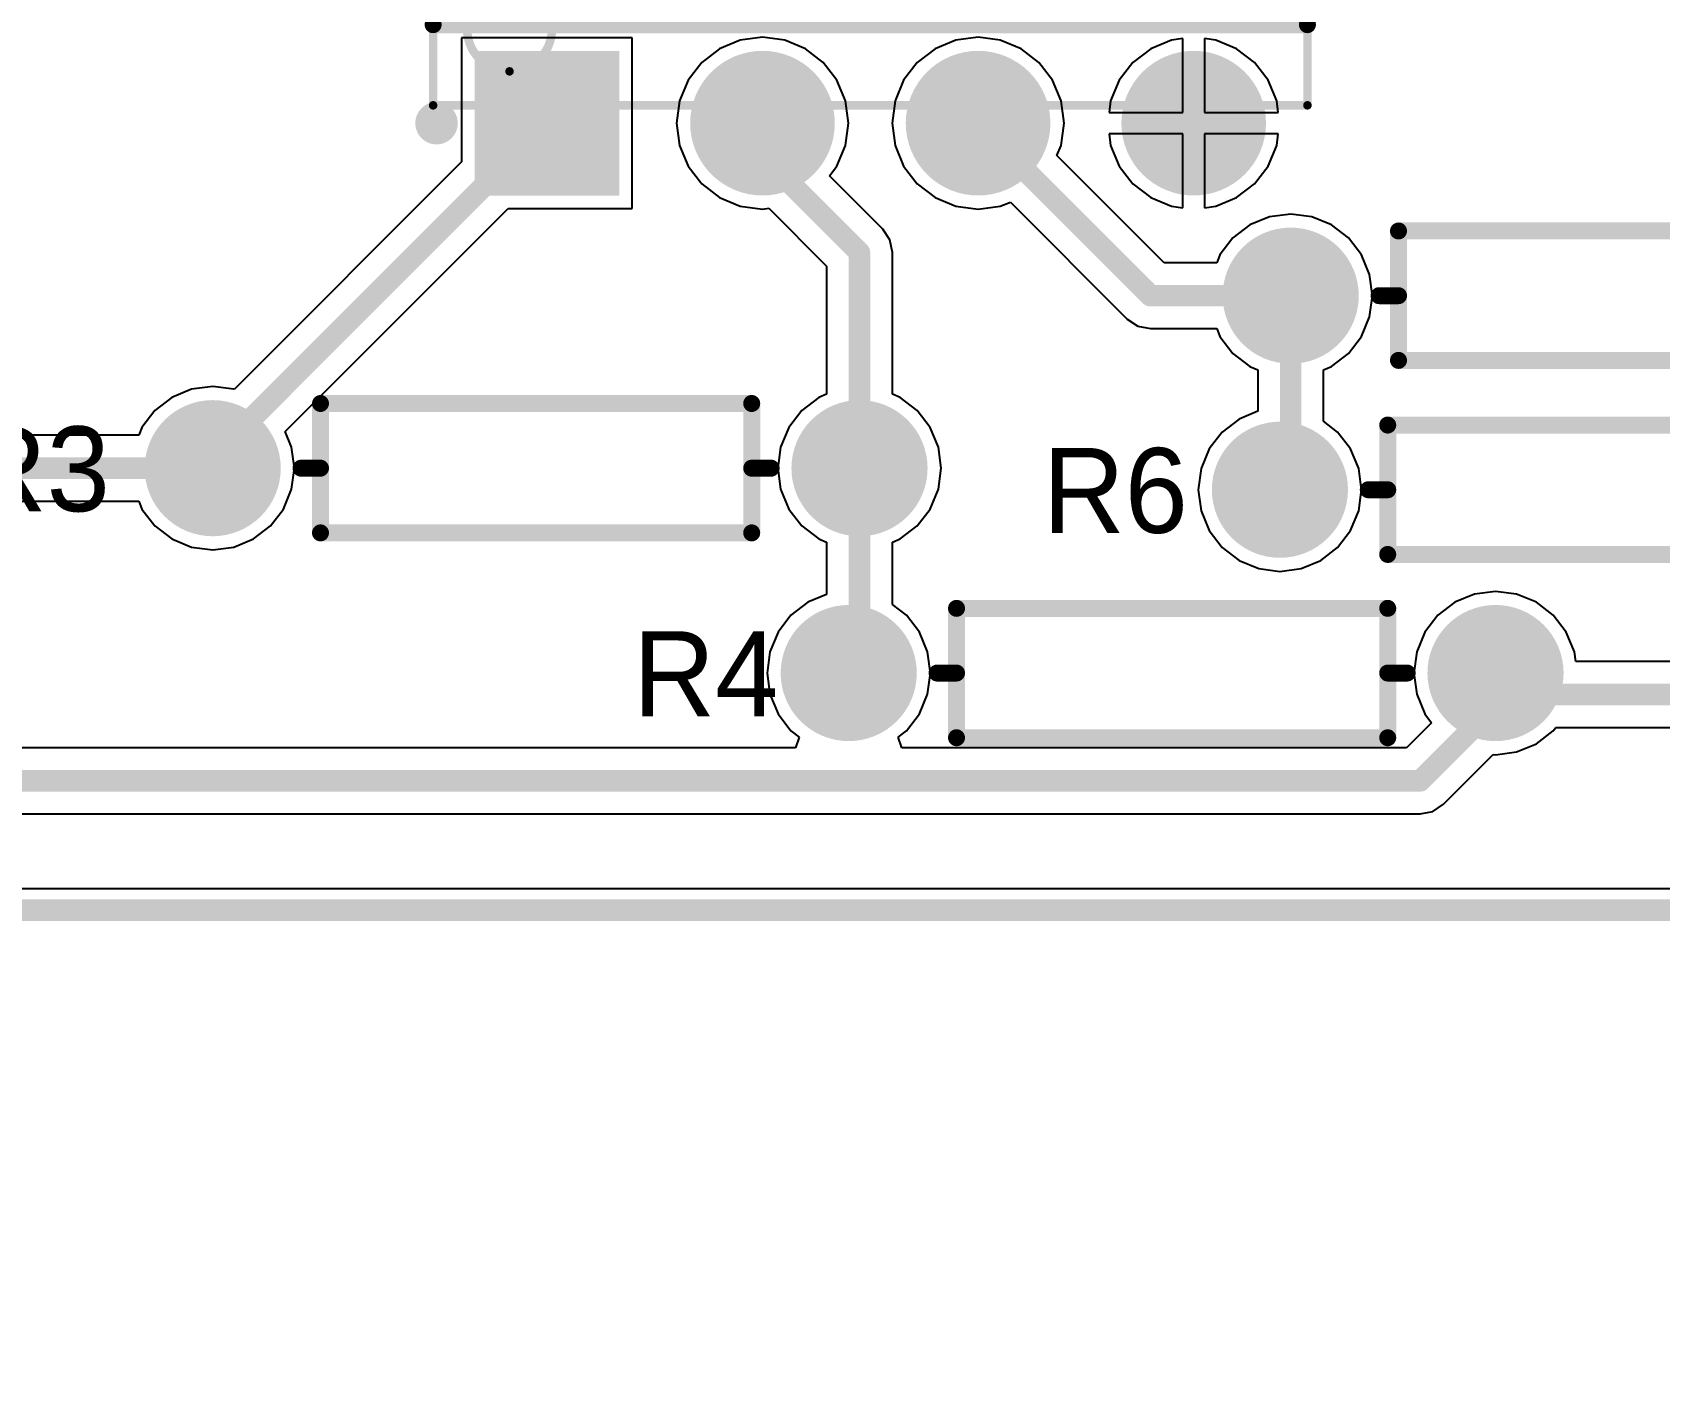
# Model space of a CAD drawing. Header units: millimetres. Extents: x 36 to 112.1, y 38.2 to 103.8.
# Drawn here: x 73.95 to 93.12, y 38.26 to 54.28 of the extents above; entities that cross this region are included whole.
import ezdxf

# ---------------------------------------------------------------- set-up
doc = ezdxf.new("R2010")
doc.units = ezdxf.units.MM
for name, color, linetype in [('BottomLayer', 5, 'Continuous'), ('BottomSolder', 6, 'Continuous'), ('Mechanical13', 56, 'Continuous'), ('Mechanical15', 56, 'Continuous'), ('MultiLayer', 9, 'Continuous'), ('PadHoleLayer', 156, 'Continuous'), ('TopLayer', 1, 'Continuous'), ('TopOverlay', 2, 'Continuous'), ('TopSolder', 216, 'Continuous')]:
    doc.layers.add(name, color=color, linetype=linetype)

# ---------------------------------------------------------------- blocks, each defined once
blk = doc.blocks.new('AXIAL_0_3_7')
at = {"layer": 'BottomLayer', "const_width": 0.7}
for points in [[(-4.16, 0, 1), (-3.46, 0, 1)], [(3.46, 0, 1), (4.16, 0, 1)]]:
    blk.add_lwpolyline(points, format="xyb", close=True, dxfattribs=at)
at = {"layer": 'BottomSolder', "const_width": 0.802}
for points in [[(-4.211, 0, 1), (-3.409, 0, 1)], [(3.409, 0, 1), (4.211, 0, 1)]]:
    blk.add_lwpolyline(points, format="xyb", close=True, dxfattribs=at)
at = {"layer": 'MultiLayer', "const_width": 0.7}
for points in [[(-4.16, 0, 1), (-3.46, 0, 1)], [(3.46, 0, 1), (4.16, 0, 1)]]:
    blk.add_lwpolyline(points, format="xyb", close=True, dxfattribs=at)
at = {"layer": 'PadHoleLayer', "const_width": 0.425}
for points in [[(-4.022, 0, 1), (-3.598, 0, 1)], [(3.598, 0, 1), (4.022, 0, 1)]]:
    blk.add_lwpolyline(points, format="xyb", close=True, dxfattribs=at)
at = {"layer": 'TopLayer', "const_width": 0.7}
for points in [[(-4.16, 0, 1), (-3.46, 0, 1)], [(3.46, 0, 1), (4.16, 0, 1)]]:
    blk.add_lwpolyline(points, format="xyb", close=True, dxfattribs=at)
at = {"layer": 'TopOverlay', "const_width": 0.2}
for points in [[(-2.54, 0.762), (-2.54, -0.762)], [(2.54, 0.762), (-2.54, 0.762)], [(2.54, 0.762), (2.54, 0)], [(-2.54, 0), (-2.769, 0)], [(2.769, 0), (2.54, 0)], [(2.54, 0), (2.54, -0.762)], [(2.54, -0.762), (-2.54, -0.762)]]:
    blk.add_lwpolyline(points, dxfattribs=at)
at = {"layer": 'TopOverlay', "const_width": 0.1}
for points in [[(-2.59, 0.762, 1), (-2.49, 0.762, 1)], [(-2.59, 0.762, 1), (-2.49, 0.762, 1)], [(2.49, 0.762, 1), (2.59, 0.762, 1)], [(2.49, 0.762, 1), (2.59, 0.762, 1)], [(-2.819, 0, 1), (-2.719, 0, 1)], [(-2.59, 0, 1), (-2.49, 0, 1)], [(2.49, 0, 1), (2.59, 0, 1)], [(2.49, 0, 1), (2.59, 0, 1)], [(2.49, 0, 1), (2.59, 0, 1)], [(2.719, 0, 1), (2.819, 0, 1)], [(-2.59, -0.762, 1), (-2.49, -0.762, 1)], [(-2.59, -0.762, 1), (-2.49, -0.762, 1)], [(2.49, -0.762, 1), (2.59, -0.762, 1)], [(2.49, -0.762, 1), (2.59, -0.762, 1)]]:
    blk.add_lwpolyline(points, format="xyb", close=True, dxfattribs=at)
at = {"layer": 'TopSolder', "const_width": 0.802}
for points in [[(-4.211, 0, 1), (-3.409, 0, 1)], [(3.409, 0, 1), (4.211, 0, 1)]]:
    blk.add_lwpolyline(points, format="xyb", close=True, dxfattribs=at)
blk = doc.blocks.new('AXIAL_0_3_8')
at = {"layer": 'BottomLayer', "const_width": 0.7}
for points in [[(-4.16, 0, 1), (-3.46, 0, 1)], [(3.46, 0, 1), (4.16, 0, 1)]]:
    blk.add_lwpolyline(points, format="xyb", close=True, dxfattribs=at)
at = {"layer": 'BottomSolder', "const_width": 0.802}
for points in [[(-4.211, 0, 1), (-3.409, 0, 1)], [(3.409, 0, 1), (4.211, 0, 1)]]:
    blk.add_lwpolyline(points, format="xyb", close=True, dxfattribs=at)
at = {"layer": 'MultiLayer', "const_width": 0.7}
for points in [[(-4.16, 0, 1), (-3.46, 0, 1)], [(3.46, 0, 1), (4.16, 0, 1)]]:
    blk.add_lwpolyline(points, format="xyb", close=True, dxfattribs=at)
at = {"layer": 'PadHoleLayer', "const_width": 0.425}
for points in [[(-4.022, 0, 1), (-3.598, 0, 1)], [(3.598, 0, 1), (4.022, 0, 1)]]:
    blk.add_lwpolyline(points, format="xyb", close=True, dxfattribs=at)
at = {"layer": 'TopLayer', "const_width": 0.7}
for points in [[(-4.16, 0, 1), (-3.46, 0, 1)], [(3.46, 0, 1), (4.16, 0, 1)]]:
    blk.add_lwpolyline(points, format="xyb", close=True, dxfattribs=at)
at = {"layer": 'TopOverlay', "const_width": 0.2}
for points in [[(-2.54, 0.762), (-2.54, -0.762)], [(2.54, 0.762), (-2.54, 0.762)], [(2.54, 0.762), (2.54, 0)], [(-2.54, 0), (-2.769, 0)], [(2.769, 0), (2.54, 0)], [(2.54, 0), (2.54, -0.762)], [(2.54, -0.762), (-2.54, -0.762)]]:
    blk.add_lwpolyline(points, dxfattribs=at)
at = {"layer": 'TopOverlay', "const_width": 0.1}
for points in [[(-2.59, 0.762, 1), (-2.49, 0.762, 1)], [(-2.59, 0.762, 1), (-2.49, 0.762, 1)], [(2.49, 0.762, 1), (2.59, 0.762, 1)], [(2.49, 0.762, 1), (2.59, 0.762, 1)], [(-2.819, 0, 1), (-2.719, 0, 1)], [(-2.59, 0, 1), (-2.49, 0, 1)], [(2.49, 0, 1), (2.59, 0, 1)], [(2.49, 0, 1), (2.59, 0, 1)], [(2.49, 0, 1), (2.59, 0, 1)], [(2.719, 0, 1), (2.819, 0, 1)], [(-2.59, -0.762, 1), (-2.49, -0.762, 1)], [(-2.59, -0.762, 1), (-2.49, -0.762, 1)], [(2.49, -0.762, 1), (2.59, -0.762, 1)], [(2.49, -0.762, 1), (2.59, -0.762, 1)]]:
    blk.add_lwpolyline(points, format="xyb", close=True, dxfattribs=at)
at = {"layer": 'TopSolder', "const_width": 0.802}
for points in [[(-4.211, 0, 1), (-3.409, 0, 1)], [(3.409, 0, 1), (4.211, 0, 1)]]:
    blk.add_lwpolyline(points, format="xyb", close=True, dxfattribs=at)
blk = doc.blocks.new('AXIAL_0_3_9')
at = {"layer": 'BottomLayer', "const_width": 0.7}
for points in [[(-4.16, 0, 1), (-3.46, 0, 1)], [(3.46, 0, 1), (4.16, 0, 1)]]:
    blk.add_lwpolyline(points, format="xyb", close=True, dxfattribs=at)
at = {"layer": 'BottomSolder', "const_width": 0.802}
for points in [[(-4.211, 0, 1), (-3.409, 0, 1)], [(3.409, 0, 1), (4.211, 0, 1)]]:
    blk.add_lwpolyline(points, format="xyb", close=True, dxfattribs=at)
at = {"layer": 'MultiLayer', "const_width": 0.7}
for points in [[(-4.16, 0, 1), (-3.46, 0, 1)], [(3.46, 0, 1), (4.16, 0, 1)]]:
    blk.add_lwpolyline(points, format="xyb", close=True, dxfattribs=at)
at = {"layer": 'PadHoleLayer', "const_width": 0.425}
for points in [[(-4.022, 0, 1), (-3.598, 0, 1)], [(3.598, 0, 1), (4.022, 0, 1)]]:
    blk.add_lwpolyline(points, format="xyb", close=True, dxfattribs=at)
at = {"layer": 'TopLayer', "const_width": 0.7}
for points in [[(-4.16, 0, 1), (-3.46, 0, 1)], [(3.46, 0, 1), (4.16, 0, 1)]]:
    blk.add_lwpolyline(points, format="xyb", close=True, dxfattribs=at)
at = {"layer": 'TopOverlay', "const_width": 0.2}
for points in [[(-2.54, 0.762), (-2.54, -0.762)], [(2.54, 0.762), (-2.54, 0.762)], [(2.54, 0.762), (2.54, 0)], [(-2.54, 0), (-2.769, 0)], [(2.769, 0), (2.54, 0)], [(2.54, 0), (2.54, -0.762)], [(2.54, -0.762), (-2.54, -0.762)]]:
    blk.add_lwpolyline(points, dxfattribs=at)
at = {"layer": 'TopOverlay', "const_width": 0.1}
for points in [[(-2.59, 0.762, 1), (-2.49, 0.762, 1)], [(-2.59, 0.762, 1), (-2.49, 0.762, 1)], [(2.49, 0.762, 1), (2.59, 0.762, 1)], [(2.49, 0.762, 1), (2.59, 0.762, 1)], [(-2.819, 0, 1), (-2.719, 0, 1)], [(-2.59, 0, 1), (-2.49, 0, 1)], [(2.49, 0, 1), (2.59, 0, 1)], [(2.49, 0, 1), (2.59, 0, 1)], [(2.49, 0, 1), (2.59, 0, 1)], [(2.719, 0, 1), (2.819, 0, 1)], [(-2.59, -0.762, 1), (-2.49, -0.762, 1)], [(-2.59, -0.762, 1), (-2.49, -0.762, 1)], [(2.49, -0.762, 1), (2.59, -0.762, 1)], [(2.49, -0.762, 1), (2.59, -0.762, 1)]]:
    blk.add_lwpolyline(points, format="xyb", close=True, dxfattribs=at)
at = {"layer": 'TopSolder', "const_width": 0.802}
for points in [[(-4.211, 0, 1), (-3.409, 0, 1)], [(3.409, 0, 1), (4.211, 0, 1)]]:
    blk.add_lwpolyline(points, format="xyb", close=True, dxfattribs=at)
blk = doc.blocks.new('AXIAL_0_3_10')
at = {"layer": 'BottomLayer', "const_width": 0.7}
for points in [[(-4.16, 0, 1), (-3.46, 0, 1)], [(3.46, 0, 1), (4.16, 0, 1)]]:
    blk.add_lwpolyline(points, format="xyb", close=True, dxfattribs=at)
at = {"layer": 'BottomSolder', "const_width": 0.802}
for points in [[(-4.211, 0, 1), (-3.409, 0, 1)], [(3.409, 0, 1), (4.211, 0, 1)]]:
    blk.add_lwpolyline(points, format="xyb", close=True, dxfattribs=at)
at = {"layer": 'MultiLayer', "const_width": 0.7}
for points in [[(-4.16, 0, 1), (-3.46, 0, 1)], [(3.46, 0, 1), (4.16, 0, 1)]]:
    blk.add_lwpolyline(points, format="xyb", close=True, dxfattribs=at)
at = {"layer": 'PadHoleLayer', "const_width": 0.425}
for points in [[(-4.022, 0, 1), (-3.598, 0, 1)], [(3.598, 0, 1), (4.022, 0, 1)]]:
    blk.add_lwpolyline(points, format="xyb", close=True, dxfattribs=at)
at = {"layer": 'TopLayer', "const_width": 0.7}
for points in [[(-4.16, 0, 1), (-3.46, 0, 1)], [(3.46, 0, 1), (4.16, 0, 1)]]:
    blk.add_lwpolyline(points, format="xyb", close=True, dxfattribs=at)
at = {"layer": 'TopOverlay', "const_width": 0.2}
for points in [[(-2.54, 0.762), (-2.54, -0.762)], [(2.54, 0.762), (-2.54, 0.762)], [(2.54, 0.762), (2.54, 0)], [(-2.54, 0), (-2.769, 0)], [(2.769, 0), (2.54, 0)], [(2.54, 0), (2.54, -0.762)], [(2.54, -0.762), (-2.54, -0.762)]]:
    blk.add_lwpolyline(points, dxfattribs=at)
at = {"layer": 'TopOverlay', "const_width": 0.1}
for points in [[(-2.59, 0.762, 1), (-2.49, 0.762, 1)], [(-2.59, 0.762, 1), (-2.49, 0.762, 1)], [(2.49, 0.762, 1), (2.59, 0.762, 1)], [(2.49, 0.762, 1), (2.59, 0.762, 1)], [(-2.819, 0, 1), (-2.719, 0, 1)], [(-2.59, 0, 1), (-2.49, 0, 1)], [(2.49, 0, 1), (2.59, 0, 1)], [(2.49, 0, 1), (2.59, 0, 1)], [(2.49, 0, 1), (2.59, 0, 1)], [(2.719, 0, 1), (2.819, 0, 1)], [(-2.59, -0.762, 1), (-2.49, -0.762, 1)], [(-2.59, -0.762, 1), (-2.49, -0.762, 1)], [(2.49, -0.762, 1), (2.59, -0.762, 1)], [(2.49, -0.762, 1), (2.59, -0.762, 1)]]:
    blk.add_lwpolyline(points, format="xyb", close=True, dxfattribs=at)
at = {"layer": 'TopSolder', "const_width": 0.802}
for points in [[(-4.211, 0, 1), (-3.409, 0, 1)], [(3.409, 0, 1), (4.211, 0, 1)]]:
    blk.add_lwpolyline(points, format="xyb", close=True, dxfattribs=at)
blk = doc.blocks.new('N08E_28')
at = {"layer": 'BottomLayer', "const_width": 0.75}
for points in [[(3.435, 3.81, 1), (4.185, 3.81, 1)], [(-4.185, 1.27, 1), (-3.435, 1.27, 1)], [(3.435, 1.27, 1), (4.185, 1.27, 1)], [(-4.185, -1.27, 1), (-3.435, -1.27, 1)], [(3.435, -1.27, 1), (4.185, -1.27, 1)], [(-4.185, -3.81, 1), (-3.435, -3.81, 1)], [(3.435, -3.81, 1), (4.185, -3.81, 1)]]:
    blk.add_lwpolyline(points, format="xyb", close=True, dxfattribs=at)
at = {"layer": 'BottomLayer'}
blk.add_solid([(-4.56, 3.06), (-3.06, 3.06), (-4.56, 4.56), (-3.06, 4.56)], dxfattribs=at)
at = {"layer": 'BottomSolder', "const_width": 0.852}
for points in [[(3.384, 3.81, 1), (4.236, 3.81, 1)], [(-4.236, 1.27, 1), (-3.384, 1.27, 1)], [(3.384, 1.27, 1), (4.236, 1.27, 1)], [(-4.236, -1.27, 1), (-3.384, -1.27, 1)], [(3.384, -1.27, 1), (4.236, -1.27, 1)], [(-4.236, -3.81, 1), (-3.384, -3.81, 1)], [(3.384, -3.81, 1), (4.236, -3.81, 1)]]:
    blk.add_lwpolyline(points, format="xyb", close=True, dxfattribs=at)
at = {"layer": 'BottomSolder'}
blk.add_solid([(-4.662, 2.958), (-2.958, 2.958), (-4.662, 4.662), (-2.958, 4.662)], dxfattribs=at)
at = {"layer": 'Mechanical13', "const_width": 0.1}
for points in [[(-3.6, 5.15), (3.6, 5.15)], [(-3.6, 5.15), (-3.6, -5.15)], [(3.6, 5.15), (3.6, -5.15)], [(-3.6, -5.15), (3.6, -5.15)]]:
    blk.add_lwpolyline(points, dxfattribs=at)
at = {"layer": 'Mechanical13'}
for points, const_width in [([(-3.625, 5.15, 1), (-3.575, 5.15, 1)], 0.05), ([(-3.625, 5.15, 1), (-3.575, 5.15, 1)], 0.05), ([(3.575, 5.15, 1), (3.625, 5.15, 1)], 0.05), ([(3.575, 5.15, 1), (3.625, 5.15, 1)], 0.05), ([(-2.2, 4.25, 1), (-3.2, 4.25, 1)], 0.1), ([(-3.225, 4.25, 1), (-3.175, 4.25, 1)], 0.05), ([(-2.225, 4.25, 1), (-2.175, 4.25, 1)], 0.05), ([(-3.625, -5.15, 1), (-3.575, -5.15, 1)], 0.05), ([(-3.625, -5.15, 1), (-3.575, -5.15, 1)], 0.05), ([(3.575, -5.15, 1), (3.625, -5.15, 1)], 0.05), ([(3.575, -5.15, 1), (3.625, -5.15, 1)], 0.05)]:
    blk.add_lwpolyline(points, format="xyb", close=True, dxfattribs=dict(at, const_width=const_width))
at = {"layer": 'Mechanical15', "const_width": 0.1}
for points in [[(0, 0.5), (0, -0.5)], [(-0.5, 0), (0.5, 0)]]:
    blk.add_lwpolyline(points, dxfattribs=at)
at = {"layer": 'Mechanical15', "const_width": 0.05}
for points in [[(-0.025, 0.5, 1), (0.025, 0.5, 1)], [(-0.525, 0, 1), (-0.475, 0, 1)], [(0.475, 0, 1), (0.525, 0, 1)], [(-0.025, -0.5, 1), (0.025, -0.5, 1)]]:
    blk.add_lwpolyline(points, format="xyb", close=True, dxfattribs=at)
at = {"layer": 'MultiLayer', "const_width": 0.75}
for points in [[(3.435, 3.81, 1), (4.185, 3.81, 1)], [(-4.185, 1.27, 1), (-3.435, 1.27, 1)], [(3.435, 1.27, 1), (4.185, 1.27, 1)], [(-4.185, -1.27, 1), (-3.435, -1.27, 1)], [(3.435, -1.27, 1), (4.185, -1.27, 1)], [(-4.185, -3.81, 1), (-3.435, -3.81, 1)], [(3.435, -3.81, 1), (4.185, -3.81, 1)]]:
    blk.add_lwpolyline(points, format="xyb", close=True, dxfattribs=at)
at = {"layer": 'MultiLayer'}
blk.add_solid([(-4.56, 3.06), (-3.06, 3.06), (-4.56, 4.56), (-3.06, 4.56)], dxfattribs=at)
at = {"layer": 'PadHoleLayer', "const_width": 0.45}
for points in [[(-4.035, 3.81, 1), (-3.585, 3.81, 1)], [(3.585, 3.81, 1), (4.035, 3.81, 1)], [(-4.035, 1.27, 1), (-3.585, 1.27, 1)], [(3.585, 1.27, 1), (4.035, 1.27, 1)], [(-4.035, -1.27, 1), (-3.585, -1.27, 1)], [(3.585, -1.27, 1), (4.035, -1.27, 1)], [(-4.035, -3.81, 1), (-3.585, -3.81, 1)], [(3.585, -3.81, 1), (4.035, -3.81, 1)]]:
    blk.add_lwpolyline(points, format="xyb", close=True, dxfattribs=at)
at = {"layer": 'TopLayer', "const_width": 0.75}
for points in [[(3.435, 3.81, 1), (4.185, 3.81, 1)], [(-4.185, 1.27, 1), (-3.435, 1.27, 1)], [(3.435, 1.27, 1), (4.185, 1.27, 1)], [(-4.185, -1.27, 1), (-3.435, -1.27, 1)], [(3.435, -1.27, 1), (4.185, -1.27, 1)], [(-4.185, -3.81, 1), (-3.435, -3.81, 1)], [(3.435, -3.81, 1), (4.185, -3.81, 1)]]:
    blk.add_lwpolyline(points, format="xyb", close=True, dxfattribs=at)
at = {"layer": 'TopLayer'}
blk.add_solid([(-4.56, 3.06), (-3.06, 3.06), (-4.56, 4.56), (-3.06, 4.56)], dxfattribs=at)
at = {"layer": 'TopOverlay'}
for points, const_width in [([(-3.685, 5.11, 1), (-3.935, 5.11, 1)], 0.25), ([(-3.998, 5.11, 1), (-3.873, 5.11, 1)], 0.125), ([(-3.747, 5.11, 1), (-3.622, 5.11, 1)], 0.125), ([(-2.7, 5.15, 1), (-2.6, 5.15, 1)], 0.1), ([(-2.7, 5.15, 1), (-2.6, 5.15, 1)], 0.1), ([(-0.685, 5.15, 1), (-0.585, 5.15, 1)], 0.1), ([(-0.685, 5.15, 1), (-0.585, 5.15, 1)], 0.1), ([(0.585, 5.15, 1), (0.685, 5.15, 1)], 0.1), ([(0.585, 5.15, 1), (0.685, 5.15, 1)], 0.1), ([(2.6, 5.15, 1), (2.7, 5.15, 1)], 0.1), ([(2.6, 5.15, 1), (2.7, 5.15, 1)], 0.1), ([(-1.35, 4.15, 1), (-1.95, 4.15, 1)], 0.6), ([(-2.1, 4.15, 1), (-1.8, 4.15, 1)], 0.3), ([(-1.5, 4.15, 1), (-1.2, 4.15, 1)], 0.3), ([(-2.7, -5.15, 1), (-2.6, -5.15, 1)], 0.1), ([(-2.7, -5.15, 1), (-2.6, -5.15, 1)], 0.1), ([(2.6, -5.15, 1), (2.7, -5.15, 1)], 0.1), ([(2.6, -5.15, 1), (2.7, -5.15, 1)], 0.1)]:
    blk.add_lwpolyline(points, format="xyb", close=True, dxfattribs=dict(at, const_width=const_width))
at = {"layer": 'TopOverlay', "const_width": 0.2}
for points in [[(-2.65, 5.15), (-0.635, 5.15)], [(-2.65, 5.15), (-2.65, -5.15)], [(0.635, 5.15), (2.65, 5.15)], [(2.65, 5.15), (2.65, -5.15)], [(-2.65, -5.15), (2.65, -5.15)]]:
    blk.add_lwpolyline(points, dxfattribs=at)
blk.add_lwpolyline([(0.635, 5.15, -1), (-0.635, 5.15)], format="xyb", dxfattribs=at)
at = {"layer": 'TopSolder', "const_width": 0.852}
for points in [[(3.384, 3.81, 1), (4.236, 3.81, 1)], [(-4.236, 1.27, 1), (-3.384, 1.27, 1)], [(3.384, 1.27, 1), (4.236, 1.27, 1)], [(-4.236, -1.27, 1), (-3.384, -1.27, 1)], [(3.384, -1.27, 1), (4.236, -1.27, 1)], [(-4.236, -3.81, 1), (-3.384, -3.81, 1)], [(3.384, -3.81, 1), (4.236, -3.81, 1)]]:
    blk.add_lwpolyline(points, format="xyb", close=True, dxfattribs=at)
at = {"layer": 'TopSolder'}
blk.add_solid([(-4.662, 2.958), (-2.958, 2.958), (-4.662, 4.662), (-2.958, 4.662)], dxfattribs=at)

msp = doc.modelspace()

# ---------------------------------------------------------------- linework, layer by layer
at = {"layer": 'TopLayer'}
for p, q in [((81.014, 54.217), (79.006, 54.217)), ((79.006, 54.217), (79.006, 52.758)), ((81.014, 52.209), (81.014, 54.217)), ((82.044, 54.09), (81.834, 53.929)), ((82.288, 54.191), (82.044, 54.09)), ((82.55, 54.226), (82.288, 54.191)), ((82.812, 54.191), (82.55, 54.226)), ((83.056, 54.09), (82.812, 54.191)), ((83.266, 53.929), (83.056, 54.09)), ((84.584, 54.09), (84.374, 53.929)), ((84.828, 54.191), (84.584, 54.09)), ((85.09, 54.226), (84.828, 54.191)), ((85.352, 54.191), (85.09, 54.226)), ((85.596, 54.09), (85.352, 54.191)), ((85.806, 53.929), (85.596, 54.09)), ((87.124, 54.09), (86.914, 53.929)), ((87.368, 54.191), (87.124, 54.09)), ((87.503, 54.209), (87.368, 54.191)), ((87.503, 53.34), (87.503, 54.209)), ((87.892, 54.191), (87.757, 54.209)), ((87.757, 54.209), (87.757, 53.34)), ((88.136, 54.09), (87.892, 54.191)), ((88.346, 53.929), (88.136, 54.09)), ((81.834, 53.929), (81.673, 53.719)), ((83.427, 53.719), (83.266, 53.929)), ((84.374, 53.929), (84.213, 53.719)), ((85.967, 53.719), (85.806, 53.929)), ((86.914, 53.929), (86.753, 53.719)), ((88.507, 53.719), (88.346, 53.929)), ((81.673, 53.719), (81.572, 53.475)), ((83.528, 53.475), (83.427, 53.719)), ((84.213, 53.719), (84.112, 53.475)), ((86.068, 53.475), (85.967, 53.719)), ((86.753, 53.719), (86.652, 53.475)), ((88.608, 53.475), (88.507, 53.719)), ((81.572, 53.475), (81.537, 53.213)), ((83.563, 53.213), (83.528, 53.475)), ((84.112, 53.475), (84.077, 53.213)), ((86.103, 53.213), (86.068, 53.475)), ((86.652, 53.475), (86.634, 53.34)), ((86.634, 53.34), (87.503, 53.34)), ((87.757, 53.34), (88.626, 53.34)), ((88.626, 53.34), (88.608, 53.475)), ((81.537, 53.213), (81.572, 52.951)), ((83.528, 52.951), (83.563, 53.213)), ((84.077, 53.213), (84.112, 52.951)), ((86.068, 52.951), (86.103, 53.213)), ((81.572, 52.951), (81.673, 52.707)), ((83.427, 52.707), (83.528, 52.951)), ((84.112, 52.951), (84.213, 52.707)), ((86.019, 52.833), (86.068, 52.951)), ((87.503, 53.086), (86.634, 53.086)), ((86.634, 53.086), (86.652, 52.951)), ((86.652, 52.951), (86.753, 52.707)), ((87.503, 52.217), (87.503, 53.086)), ((88.626, 53.086), (87.757, 53.086)), ((87.757, 53.086), (87.757, 52.217)), ((88.507, 52.707), (88.608, 52.951)), ((88.608, 52.951), (88.626, 53.086)), ((79.006, 52.758), (76.325, 50.077)), ((87.283, 51.569), (86.019, 52.833)), ((81.673, 52.707), (81.834, 52.497)), ((83.339, 52.592), (83.427, 52.707)), ((83.968, 51.964), (83.339, 52.592)), ((84.213, 52.707), (84.374, 52.497)), ((86.753, 52.707), (86.914, 52.497)), ((88.346, 52.497), (88.507, 52.707)), ((81.834, 52.497), (82.044, 52.336)), ((82.044, 52.336), (82.288, 52.235)), ((84.374, 52.497), (84.584, 52.336)), ((84.584, 52.336), (84.828, 52.235)), ((86.914, 52.497), (87.124, 52.336)), ((87.124, 52.336), (87.368, 52.235)), ((87.892, 52.235), (88.136, 52.336)), ((88.136, 52.336), (88.346, 52.497)), ((76.927, 49.58), (79.555, 52.209)), ((79.555, 52.209), (81.014, 52.209)), ((82.288, 52.235), (82.55, 52.2)), ((82.55, 52.2), (82.623, 52.21)), ((82.623, 52.21), (83.305, 51.528)), ((84.828, 52.235), (85.09, 52.2)), ((85.09, 52.2), (85.352, 52.235)), ((85.352, 52.235), (85.47, 52.284)), ((85.47, 52.284), (86.847, 50.906)), ((87.368, 52.235), (87.503, 52.217)), ((87.757, 52.217), (87.892, 52.235)), ((88.773, 52.143), (88.524, 52.11)), ((89.022, 52.11), (88.773, 52.143)), ((84.052, 51.838), (83.968, 51.964)), ((88.292, 52.014), (88.093, 51.861)), ((88.524, 52.11), (88.292, 52.014)), ((89.254, 52.014), (89.022, 52.11)), ((89.453, 51.861), (89.254, 52.014)), ((84.081, 51.689), (84.052, 51.838)), ((88.093, 51.861), (87.94, 51.662)), ((89.606, 51.662), (89.453, 51.861)), ((84.081, 50.021), (84.081, 51.689)), ((87.901, 51.569), (87.283, 51.569)), ((87.94, 51.662), (87.901, 51.569)), ((89.702, 51.43), (89.606, 51.662)), ((83.305, 51.528), (83.305, 50.021)), ((89.735, 51.181), (89.702, 51.43)), ((89.702, 50.932), (89.735, 51.181)), ((86.847, 50.906), (86.973, 50.822)), ((86.973, 50.822), (87.122, 50.793)), ((87.122, 50.793), (87.901, 50.793)), ((87.901, 50.793), (87.94, 50.7)), ((89.606, 50.7), (89.702, 50.932)), ((87.94, 50.7), (88.093, 50.501)), ((89.453, 50.501), (89.606, 50.7)), ((88.093, 50.501), (88.292, 50.348)), ((89.254, 50.348), (89.453, 50.501)), ((88.292, 50.348), (88.385, 50.309)), ((88.385, 50.309), (88.385, 49.819)), ((89.161, 50.309), (89.254, 50.348)), ((89.161, 49.702), (89.161, 50.309)), ((75.824, 50.078), (75.592, 49.982)), ((76.073, 50.111), (75.824, 50.078)), ((76.322, 50.078), (76.073, 50.111)), ((76.325, 50.077), (76.322, 50.078)), ((75.592, 49.982), (75.393, 49.829)), ((83.212, 49.982), (83.013, 49.829)), ((83.305, 50.021), (83.212, 49.982)), ((84.174, 49.982), (84.081, 50.021)), ((84.373, 49.829), (84.174, 49.982)), ((75.393, 49.829), (75.24, 49.63)), ((83.013, 49.829), (82.86, 49.63)), ((84.526, 49.63), (84.373, 49.829)), ((88.165, 49.728), (87.966, 49.575)), ((88.385, 49.819), (88.165, 49.728)), ((89.326, 49.575), (89.161, 49.702)), ((75.201, 49.537), (65.566, 49.537)), ((75.24, 49.63), (75.201, 49.537)), ((77.002, 49.398), (76.927, 49.58)), ((82.86, 49.63), (82.764, 49.398)), ((84.622, 49.398), (84.526, 49.63)), ((87.966, 49.575), (87.813, 49.376)), ((89.479, 49.376), (89.326, 49.575)), ((77.035, 49.149), (77.002, 49.398)), ((82.764, 49.398), (82.731, 49.149)), ((84.655, 49.149), (84.622, 49.398)), ((87.813, 49.376), (87.717, 49.144)), ((89.575, 49.144), (89.479, 49.376)), ((77.002, 48.9), (77.035, 49.149)), ((82.731, 49.149), (82.764, 48.9)), ((84.622, 48.9), (84.655, 49.149)), ((87.717, 49.144), (87.684, 48.895)), ((89.608, 48.895), (89.575, 49.144)), ((76.906, 48.668), (77.002, 48.9)), ((82.764, 48.9), (82.86, 48.668)), ((84.526, 48.668), (84.622, 48.9)), ((87.684, 48.895), (87.717, 48.646)), ((89.575, 48.646), (89.608, 48.895)), ((65.405, 48.761), (75.201, 48.761)), ((75.201, 48.761), (75.24, 48.668)), ((75.24, 48.668), (75.393, 48.469)), ((76.753, 48.469), (76.906, 48.668)), ((82.86, 48.668), (83.013, 48.469)), ((84.373, 48.469), (84.526, 48.668)), ((87.717, 48.646), (87.813, 48.414)), ((89.479, 48.414), (89.575, 48.646)), ((75.393, 48.469), (75.592, 48.316)), ((75.592, 48.316), (75.824, 48.22)), ((76.322, 48.22), (76.554, 48.316)), ((76.554, 48.316), (76.753, 48.469)), ((83.013, 48.469), (83.212, 48.316)), ((83.212, 48.316), (83.305, 48.277)), ((84.081, 48.277), (84.174, 48.316)), ((84.174, 48.316), (84.373, 48.469)), ((87.813, 48.414), (87.966, 48.215)), ((89.326, 48.215), (89.479, 48.414)), ((75.824, 48.22), (76.073, 48.187)), ((76.073, 48.187), (76.322, 48.22)), ((83.305, 48.277), (83.305, 47.66)), ((84.081, 47.543), (84.081, 48.277)), ((87.966, 48.215), (88.165, 48.062)), ((89.127, 48.062), (89.326, 48.215)), ((88.165, 48.062), (88.397, 47.966)), ((88.397, 47.966), (88.646, 47.933)), ((88.646, 47.933), (88.895, 47.966)), ((88.895, 47.966), (89.127, 48.062)), ((83.085, 47.569), (82.886, 47.416)), ((83.305, 47.66), (83.085, 47.569)), ((84.246, 47.416), (84.081, 47.543)), ((90.705, 47.569), (90.506, 47.416)), ((90.937, 47.665), (90.705, 47.569)), ((91.186, 47.698), (90.937, 47.665)), ((91.435, 47.665), (91.186, 47.698)), ((91.667, 47.569), (91.435, 47.665)), ((91.866, 47.416), (91.667, 47.569)), ((82.886, 47.416), (82.733, 47.217)), ((84.399, 47.217), (84.246, 47.416)), ((90.506, 47.416), (90.353, 47.217)), ((92.019, 47.217), (91.866, 47.416)), ((82.733, 47.217), (82.637, 46.985)), ((84.495, 46.985), (84.399, 47.217)), ((90.353, 47.217), (90.257, 46.985)), ((92.115, 46.985), (92.019, 47.217)), ((82.637, 46.985), (82.604, 46.736)), ((84.528, 46.736), (84.495, 46.985)), ((90.257, 46.985), (90.224, 46.736)), ((92.131, 46.87), (92.115, 46.985)), ((96.105, 46.87), (92.131, 46.87)), ((82.604, 46.736), (82.637, 46.487)), ((84.495, 46.487), (84.528, 46.736)), ((90.224, 46.736), (90.257, 46.487)), ((82.637, 46.487), (82.733, 46.255)), ((84.399, 46.255), (84.495, 46.487)), ((90.257, 46.487), (90.353, 46.255)), ((82.733, 46.255), (82.886, 46.056)), ((84.246, 46.056), (84.399, 46.255)), ((90.353, 46.255), (90.432, 46.151)), ((82.886, 46.056), (82.982, 45.981)), ((84.15, 45.981), (84.246, 46.056)), ((90.432, 46.151), (90.136, 45.854)), ((91.667, 45.903), (91.866, 46.056)), ((91.866, 46.056), (91.896, 46.094)), ((91.896, 46.094), (96.266, 46.094)), ((82.939, 45.854), (71.755, 45.854)), ((82.982, 45.981), (82.939, 45.854)), ((84.193, 45.854), (84.15, 45.981)), ((90.136, 45.854), (84.193, 45.854)), ((91.435, 45.807), (91.667, 45.903)), ((90.572, 45.191), (91.158, 45.777)), ((91.158, 45.777), (91.186, 45.774)), ((91.186, 45.774), (91.435, 45.807)), ((71.916, 45.078), (90.297, 45.078)), ((90.297, 45.078), (90.446, 45.107)), ((90.446, 45.107), (90.572, 45.191)), ((94.996, 44.196), (72.136, 44.196))]:
    msp.add_line(p, q, dxfattribs=at)
at = {"layer": 'TopLayer', "const_width": 0.254}
for points in [[(76.073, 49.276), (80.01, 53.213)], [(82.55, 52.832), (82.55, 53.213)], [(85.09, 53.213), (87.122, 51.181)], [(82.55, 52.832), (83.693, 51.689)], [(83.693, 49.149), (83.693, 51.689)], [(87.122, 51.181), (88.773, 51.181)], [(88.773, 48.514), (88.773, 51.181)], [(65.405, 49.149), (75.946, 49.149)], [(75.946, 49.149), (76.073, 49.276)], [(76.073, 49.149), (76.073, 49.276)], [(83.693, 46.482), (83.693, 49.149)], [(90.297, 45.466), (91.313, 46.482)], [(91.313, 46.482), (96.266, 46.482)], [(71.755, 45.466), (90.297, 45.466)]]:
    msp.add_lwpolyline(points, dxfattribs=at)
at = {"layer": 'TopLayer', "const_width": 0.127}
for points in [[(79.947, 53.213, 1), (80.073, 53.213, 1)], [(82.486, 53.213, 1), (82.613, 53.213, 1)], [(85.026, 53.213, 1), (85.153, 53.213, 1)], [(82.486, 52.832, 1), (82.613, 52.832, 1)], [(82.486, 52.832, 1), (82.613, 52.832, 1)], [(83.629, 51.689, 1), (83.756, 51.689, 1)], [(83.629, 51.689, 1), (83.756, 51.689, 1)], [(87.058, 51.181, 1), (87.186, 51.181, 1)], [(87.058, 51.181, 1), (87.186, 51.181, 1)], [(88.71, 51.181, 1), (88.837, 51.181, 1)], [(88.71, 51.181, 1), (88.837, 51.181, 1)], [(75.882, 49.149, 1), (76.01, 49.149, 1)], [(75.882, 49.149, 1), (76.01, 49.149, 1)], [(76.01, 49.276, 1), (76.136, 49.276, 1)], [(76.01, 49.276, 1), (76.136, 49.276, 1)], [(76.01, 49.276, 1), (76.136, 49.276, 1)], [(76.01, 49.149, 1), (76.136, 49.149, 1)], [(83.629, 49.149, 1), (83.756, 49.149, 1)], [(83.629, 49.149, 1), (83.756, 49.149, 1)], [(88.71, 48.514, 1), (88.837, 48.514, 1)], [(83.629, 46.482, 1), (83.756, 46.482, 1)], [(91.249, 46.482, 1), (91.376, 46.482, 1)], [(91.249, 46.482, 1), (91.376, 46.482, 1)], [(90.234, 45.466, 1), (90.361, 45.466, 1)], [(90.234, 45.466, 1), (90.361, 45.466, 1)]]:
    msp.add_lwpolyline(points, format="xyb", close=True, dxfattribs=at)
at = {"layer": 'TopOverlay', "const_width": 0.254}
msp.add_lwpolyline([(47.786, 38.389, -1.631383), (111.581, 60.586)], format="xyb", dxfattribs=at)
msp.add_lwpolyline([(72.136, 43.942), (94.996, 43.942)], dxfattribs=at)

# ---------------------------------------------------------------- block references
for name, p, rotation in [('N08E_28', (83.82, 57.023), 90), ('AXIAL_0_3_8', (92.583, 51.181), 180), ('AXIAL_0_3_10', (79.883, 49.149), 180), ('AXIAL_0_3_7', (92.456, 48.895), 180), ('AXIAL_0_3_9', (87.376, 46.736), 180)]:
    msp.add_blockref(name, p, dxfattribs=dict(rotation=rotation))

# ---------------------------------------------------------------- texts
at = {"layer": 'TopOverlay'}
for s, p in [('R3', (73.152, 48.641)), ('R6', (85.852, 48.387)), ('R4', (81.026, 46.228))]:
    msp.add_text(s, height=1, dxfattribs=at).set_placement(p)

doc.saveas('drawing.dxf')
